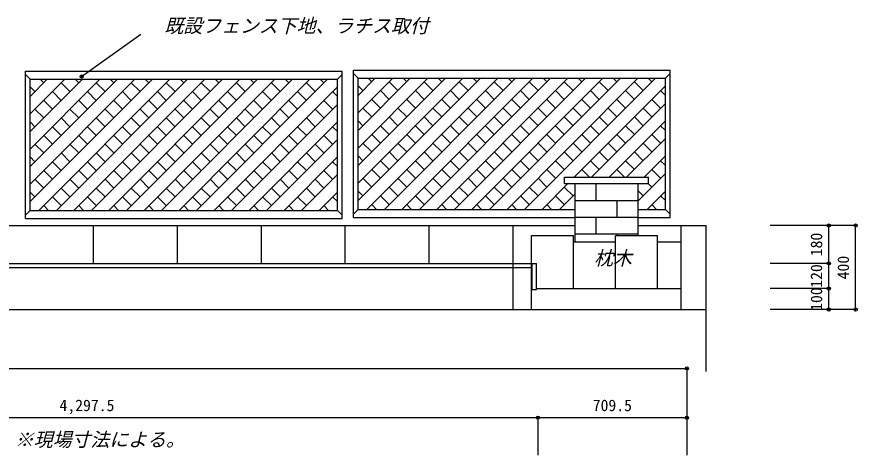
# Model space of a CAD drawing. Units: millimetres at full size, sheet at 1:30. Extents: x -5144 to 6076, y -4159 to 4169.
# Drawn here: x 1993 to 5998, y 2082 to 4169 of the extents above; entities that cross this region are included whole.
import ezdxf
from ezdxf.enums import TextEntityAlignment as Align

# ---------------------------------------------------------------- set-up
doc = ezdxf.new("R2010")
doc.units = ezdxf.units.MM
doc.header["$LTSCALE"] = 30
doc.header["$PDMODE"] = 32
doc.header["$PDSIZE"] = 15
for name, color, linetype in [('0-0', 7, 'Continuous'), ('0-1', 4, 'Continuous'), ('0-B', 3, 'Continuous'), ('0-C', 4, 'Continuous'), ('0-D', 4, 'Continuous')]:
    doc.layers.add(name, color=color, linetype=linetype)
doc.styles.add('ＭＳ ゴシック', font='')
doc.styles.get('ＭＳ ゴシック').set_extended_font_data('MS Gothic')

msp = doc.modelspace()

# ---------------------------------------------------------------- linework, layer by layer
at = {"layer": '0-0', "color": 4}
for p, q in [((759.06, 3175.08), (4653.59, 3175.08)), ((2358.35, 2995.08), (2358.35, 3175.08)), ((2758.35, 2995.08), (2758.35, 3175.08)), ((3158.35, 2995.08), (3158.35, 3175.08)), ((3558.35, 2995.08), (3558.35, 3175.08)), ((3958.35, 2995.08), (3958.35, 3175.08)), ((4358.35, 2775.08), (4358.35, 3175.08)), ((4953.59, 3175.08), (5278.35, 3175.08))]:
    msp.add_line(p, q, dxfattribs=at)
at = {"layer": '0-0'}
for p, q in [((5158.35, 2775.08), (5158.35, 3175.08)), ((5278.35, 2480.37), (5278.35, 3175.08)), ((-4271.65, 2775.08), (5278.35, 2775.08))]:
    msp.add_line(p, q, dxfattribs=at)
at = {"layer": '0-1'}
for p, q in [((2033.84, 3224.42), (2033.84, 3894.42)), ((2056.84, 3871.42), (2033.84, 3894.42)), ((3520.84, 3871.42), (3543.84, 3894.42)), ((3543.84, 3894.42), (3543.84, 3909.42)), ((3543.84, 3224.42), (3543.84, 3894.42)), ((3596.74, 3229.19), (3596.74, 3899.19)), ((3619.74, 3876.19), (3596.74, 3899.19)), ((5083.74, 3876.19), (5106.74, 3899.19)), ((5106.74, 3899.19), (5106.74, 3914.19)), ((5106.74, 3229.19), (5106.74, 3899.19)), ((2056.84, 3871.42), (3520.84, 3871.42)), ((2056.84, 3247.42), (2056.84, 3871.42)), ((2056.84, 3289.14), (2639.13, 3871.42)), ((2056.84, 3456.02), (2472.25, 3871.42)), ((2056.84, 3372.58), (2555.69, 3871.42)), ((2056.84, 3622.89), (2305.37, 3871.42)), ((2056.84, 3539.46), (2388.81, 3871.42)), ((2056.84, 3789.77), (2138.49, 3871.42)), ((2056.84, 3706.33), (2221.93, 3871.42)), ((2098.56, 3247.42), (2722.56, 3871.42)), ((2121.34, 3854.26), (2104.18, 3871.42)), ((2182, 3247.42), (2806, 3871.42)), ((2246.49, 3812.54), (2204.77, 3854.26)), ((2265.44, 3247.42), (2889.44, 3871.42)), ((2288.21, 3854.26), (2271.05, 3871.42)), ((2348.88, 3247.42), (2972.88, 3871.42)), ((2413.37, 3812.54), (2371.65, 3854.26)), ((2432.32, 3247.42), (3056.32, 3871.42)), ((2455.09, 3854.26), (2437.93, 3871.42)), ((2515.76, 3247.42), (3139.76, 3871.42)), ((2580.25, 3812.54), (2538.53, 3854.26)), ((2599.2, 3247.42), (3223.2, 3871.42)), ((2621.97, 3854.26), (2604.81, 3871.42)), ((2682.63, 3247.42), (3306.63, 3871.42)), ((2747.13, 3812.54), (2705.41, 3854.26)), ((2766.07, 3247.42), (3390.07, 3871.42)), ((2788.84, 3854.26), (2771.69, 3871.42)), ((2849.51, 3247.42), (3473.51, 3871.42)), ((2872.28, 3854.26), (2914, 3812.54)), ((2955.72, 3854.26), (2938.56, 3871.42)), ((3080.88, 3812.54), (3039.16, 3854.26)), ((3105.44, 3871.42), (3122.6, 3854.26)), ((3247.76, 3812.54), (3206.04, 3854.26)), ((3289.48, 3854.26), (3272.32, 3871.42)), ((3372.91, 3854.26), (3414.63, 3812.54)), ((3456.35, 3854.26), (3439.2, 3871.42)), ((3619.74, 3876.19), (5083.74, 3876.19)), ((3619.74, 3252.19), (3619.74, 3876.19)), ((3619.74, 3293.9), (4202.02, 3876.19)), ((3619.74, 3460.78), (4035.15, 3876.19)), ((3619.74, 3377.34), (4118.58, 3876.19)), ((3619.74, 3627.66), (3868.27, 3876.19)), ((3619.74, 3544.22), (3951.71, 3876.19)), ((3619.74, 3794.54), (3701.39, 3876.19)), ((3619.74, 3711.1), (3784.83, 3876.19)), ((3661.46, 3252.19), (4285.46, 3876.19)), ((3684.23, 3859.03), (3667.08, 3876.19)), ((3744.9, 3252.19), (4368.9, 3876.19)), ((3809.39, 3817.31), (3767.67, 3859.03)), ((3828.34, 3252.19), (4452.34, 3876.19)), ((3851.11, 3859.03), (3833.95, 3876.19)), ((3911.78, 3252.19), (4535.78, 3876.19)), ((3976.27, 3817.31), (3934.55, 3859.03)), ((3995.22, 3252.19), (4619.22, 3876.19)), ((4017.99, 3859.03), (4000.83, 3876.19)), ((4078.65, 3252.19), (4702.65, 3876.19)), ((4143.15, 3817.31), (4101.43, 3859.03)), ((4162.09, 3252.19), (4786.09, 3876.19)), ((4184.87, 3859.03), (4167.71, 3876.19)), ((4245.53, 3252.19), (4869.53, 3876.19)), ((4310.02, 3817.31), (4268.3, 3859.03)), ((4328.97, 3252.19), (4952.97, 3876.19)), ((4351.74, 3859.03), (4334.58, 3876.19)), ((4412.41, 3252.19), (5036.41, 3876.19)), ((4435.18, 3859.03), (4476.9, 3817.31)), ((4518.62, 3859.03), (4501.46, 3876.19)), ((4643.78, 3817.31), (4602.06, 3859.03)), ((4668.34, 3876.19), (4685.5, 3859.03)), ((4810.65, 3817.31), (4768.94, 3859.03)), ((4852.37, 3859.03), (4835.22, 3876.19)), ((4935.81, 3859.03), (4977.53, 3817.31)), ((5019.25, 3859.03), (5002.09, 3876.19)), ((2204.77, 3770.82), (2163.06, 3812.54)), ((2371.65, 3770.82), (2329.93, 3812.54)), ((2538.53, 3770.82), (2496.81, 3812.54)), ((2705.41, 3770.82), (2663.69, 3812.54)), ((2872.28, 3770.82), (2830.56, 3812.54)), ((2932.95, 3247.42), (3520.84, 3835.32)), ((3039.16, 3770.82), (2997.44, 3812.54)), ((3164.32, 3812.54), (3206.04, 3770.82)), ((3372.92, 3770.82), (3331.2, 3812.54)), ((3520.84, 3789.77), (3498.07, 3812.54)), ((3767.67, 3775.59), (3725.95, 3817.31)), ((3934.55, 3775.59), (3892.83, 3817.31)), ((4101.43, 3775.59), (4059.71, 3817.31)), ((4268.3, 3775.59), (4226.58, 3817.31)), ((4435.18, 3775.59), (4393.46, 3817.31)), ((4602.06, 3775.59), (4560.34, 3817.31)), ((4648.74, 3405.08), (5083.74, 3840.08)), ((4727.22, 3817.31), (4768.94, 3775.59)), ((4935.81, 3775.59), (4894.09, 3817.31)), ((5083.74, 3794.54), (5060.97, 3817.31)), ((2163.06, 3729.11), (2121.34, 3770.82)), ((2329.93, 3729.11), (2288.21, 3770.82)), ((2496.81, 3729.1), (2455.09, 3770.82)), ((2663.69, 3729.1), (2621.97, 3770.82)), ((2830.56, 3729.1), (2788.84, 3770.82)), ((2955.72, 3770.82), (2997.44, 3729.11)), ((3164.32, 3729.1), (3122.6, 3770.82)), ((3331.2, 3729.1), (3289.48, 3770.82)), ((3456.35, 3770.82), (3498.07, 3729.1)), ((3520.84, 3751.88), (3520.84, 3789.77)), ((3725.95, 3733.87), (3684.23, 3775.59)), ((3892.83, 3733.87), (3851.11, 3775.59)), ((4059.71, 3733.87), (4017.99, 3775.59)), ((4226.58, 3733.87), (4184.86, 3775.59)), ((4393.46, 3733.87), (4351.74, 3775.59)), ((4518.62, 3775.59), (4560.34, 3733.87)), ((4727.22, 3733.87), (4685.5, 3775.59)), ((4894.09, 3733.87), (4852.37, 3775.59)), ((5019.25, 3775.59), (5060.97, 3733.87)), ((5083.74, 3756.64), (5083.74, 3794.54)), ((2121.34, 3687.39), (2079.62, 3729.1)), ((2288.21, 3687.39), (2246.49, 3729.1)), ((2455.09, 3687.39), (2413.37, 3729.1)), ((2621.97, 3687.39), (2580.25, 3729.11)), ((2788.84, 3687.39), (2747.13, 3729.1)), ((2955.72, 3687.39), (2914, 3729.1)), ((3016.39, 3247.42), (3520.84, 3751.88)), ((3122.6, 3687.39), (3080.88, 3729.1)), ((3247.76, 3729.11), (3289.48, 3687.39)), ((3456.35, 3687.39), (3414.63, 3729.11)), ((3684.23, 3692.15), (3642.51, 3733.87)), ((3851.11, 3692.15), (3809.39, 3733.87)), ((4017.99, 3692.15), (3976.27, 3733.87)), ((4184.87, 3692.15), (4143.15, 3733.87)), ((4351.74, 3692.15), (4310.02, 3733.87)), ((4518.62, 3692.15), (4476.9, 3733.87)), ((4685.5, 3692.15), (4643.78, 3733.87)), ((4732.18, 3405.08), (5083.74, 3756.64)), ((4810.66, 3733.87), (4852.37, 3692.15)), ((5019.25, 3692.15), (4977.53, 3733.87)), ((2246.49, 3645.67), (2204.77, 3687.39)), ((2413.37, 3645.67), (2371.65, 3687.39)), ((2580.25, 3645.67), (2538.53, 3687.39)), ((2747.12, 3645.67), (2705.41, 3687.39)), ((2914, 3645.67), (2872.28, 3687.39)), ((3039.16, 3687.39), (3080.88, 3645.67)), ((3247.76, 3645.67), (3206.04, 3687.39)), ((3414.63, 3645.67), (3372.91, 3687.39)), ((3809.39, 3650.43), (3767.67, 3692.15)), ((3976.27, 3650.43), (3934.55, 3692.15)), ((4143.15, 3650.43), (4101.43, 3692.15)), ((4310.02, 3650.43), (4268.3, 3692.15)), ((4476.9, 3650.43), (4435.18, 3692.15)), ((4602.06, 3692.15), (4643.78, 3650.43)), ((4810.65, 3650.43), (4768.94, 3692.15)), ((4977.53, 3650.43), (4935.81, 3692.15)), ((2079.62, 3645.67), (2056.84, 3668.44)), ((2204.77, 3603.95), (2163.06, 3645.67)), ((2371.65, 3603.95), (2329.93, 3645.67)), ((2538.53, 3603.95), (2496.81, 3645.67)), ((2705.41, 3603.95), (2663.69, 3645.67)), ((2872.28, 3603.95), (2830.56, 3645.67)), ((3039.16, 3603.95), (2997.44, 3645.67)), ((3099.83, 3247.42), (3520.84, 3668.44)), ((3206.04, 3603.95), (3164.32, 3645.67)), ((3331.2, 3645.67), (3372.92, 3603.95)), ((3520.84, 3622.9), (3498.07, 3645.67)), ((3642.51, 3650.43), (3619.74, 3673.2)), ((3767.67, 3608.71), (3725.95, 3650.43)), ((3934.55, 3608.71), (3892.83, 3650.43)), ((4101.43, 3608.71), (4059.71, 3650.43)), ((4268.3, 3608.71), (4226.59, 3650.43)), ((4435.18, 3608.71), (4393.46, 3650.43)), ((4602.06, 3608.71), (4560.34, 3650.43)), ((4768.94, 3608.71), (4727.22, 3650.43)), ((4815.62, 3405.08), (5083.74, 3673.2)), ((4894.09, 3650.43), (4935.81, 3608.71)), ((5083.74, 3627.66), (5060.97, 3650.43)), ((3725.95, 3566.99), (3684.23, 3608.71)), ((3892.83, 3566.99), (3851.11, 3608.71)), ((4059.71, 3566.99), (4017.99, 3608.71)), ((4226.58, 3566.99), (4184.87, 3608.71)), ((4393.46, 3566.99), (4351.74, 3608.71)), ((4560.34, 3566.99), (4518.62, 3608.71)), ((4685.5, 3608.71), (4727.22, 3566.99)), ((4894.09, 3566.99), (4852.37, 3608.71)), ((5060.97, 3566.99), (5019.25, 3608.71)), ((2163.05, 3562.23), (2121.34, 3603.95)), ((2329.93, 3562.23), (2288.21, 3603.95)), ((2496.81, 3562.23), (2455.09, 3603.95)), ((2663.69, 3562.23), (2621.97, 3603.95)), ((2830.56, 3562.23), (2788.84, 3603.95)), ((2997.44, 3562.23), (2955.72, 3603.95)), ((3122.6, 3603.95), (3164.32, 3562.23)), ((3183.27, 3247.42), (3520.84, 3585)), ((3331.2, 3562.23), (3289.48, 3603.95)), ((3498.07, 3562.23), (3456.35, 3603.95)), ((3684.23, 3525.27), (3642.51, 3566.99)), ((3851.11, 3525.27), (3809.39, 3566.99)), ((4017.99, 3525.27), (3976.27, 3566.99)), ((4184.87, 3525.27), (4143.15, 3566.99)), ((4351.74, 3525.27), (4310.02, 3566.99)), ((4518.62, 3525.27), (4476.9, 3566.99)), ((4685.5, 3525.27), (4643.78, 3566.99)), ((4852.37, 3525.27), (4810.65, 3566.99)), ((4899.06, 3405.08), (5083.74, 3589.76)), ((4977.53, 3566.99), (5019.25, 3525.27)), ((2121.34, 3520.51), (2079.62, 3562.23)), ((2288.21, 3520.51), (2246.49, 3562.23)), ((2455.09, 3520.51), (2413.37, 3562.23)), ((2621.97, 3520.51), (2580.25, 3562.23)), ((2788.84, 3520.51), (2747.13, 3562.23)), ((2955.72, 3520.51), (2914, 3562.23)), ((3122.6, 3520.51), (3080.88, 3562.23)), ((3289.48, 3520.51), (3247.76, 3562.23)), ((3414.63, 3562.23), (3456.35, 3520.51)), ((3809.39, 3483.55), (3767.67, 3525.27)), ((3976.27, 3483.55), (3934.55, 3525.27)), ((4143.15, 3483.55), (4101.43, 3525.27)), ((4310.02, 3483.55), (4268.3, 3525.27)), ((4476.9, 3483.55), (4435.18, 3525.27)), ((4643.78, 3483.55), (4602.06, 3525.27)), ((4768.94, 3525.27), (4810.66, 3483.55)), ((4977.53, 3483.55), (4935.81, 3525.27)), ((2079.62, 3478.79), (2056.84, 3501.56)), ((2246.49, 3478.79), (2204.77, 3520.51)), ((2413.37, 3478.79), (2371.65, 3520.51)), ((2580.25, 3478.79), (2538.53, 3520.51)), ((2747.12, 3478.79), (2705.41, 3520.51)), ((2914, 3478.79), (2872.28, 3520.51)), ((3080.88, 3478.79), (3039.16, 3520.51)), ((3206.04, 3520.51), (3247.76, 3478.79)), ((3266.7, 3247.42), (3520.84, 3501.56)), ((3414.63, 3478.79), (3372.91, 3520.51)), ((3642.51, 3483.55), (3619.74, 3506.33)), ((4982.5, 3405.08), (5083.74, 3506.33)), ((2204.77, 3437.07), (2163.06, 3478.79)), ((2371.65, 3437.07), (2329.93, 3478.79)), ((2538.53, 3437.07), (2496.81, 3478.79)), ((2705.41, 3437.07), (2663.69, 3478.79)), ((2872.28, 3437.07), (2830.56, 3478.79)), ((3039.16, 3437.07), (2997.44, 3478.79)), ((3206.04, 3437.07), (3164.32, 3478.79)), ((3372.91, 3437.07), (3331.2, 3478.79)), ((3498.07, 3478.79), (3520.84, 3456.02)), ((3520.84, 3418.12), (3520.84, 3456.02)), ((3767.67, 3441.83), (3725.95, 3483.55)), ((3934.55, 3441.83), (3892.83, 3483.55)), ((4101.43, 3441.83), (4059.71, 3483.55)), ((4268.3, 3441.83), (4226.58, 3483.55)), ((4435.18, 3441.84), (4393.46, 3483.55)), ((4602.06, 3441.83), (4560.34, 3483.55)), ((4768.94, 3441.83), (4727.22, 3483.55)), ((4935.81, 3441.83), (4894.09, 3483.55)), ((5060.97, 3483.55), (5083.74, 3460.78)), ((5083.74, 3422.89), (5083.74, 3460.78)), ((2163.06, 3395.35), (2121.34, 3437.07)), ((2329.93, 3395.35), (2288.21, 3437.07)), ((2496.81, 3395.35), (2455.09, 3437.07)), ((2663.69, 3395.35), (2621.97, 3437.07)), ((2830.56, 3395.35), (2788.84, 3437.07)), ((2997.44, 3395.35), (2955.72, 3437.07)), ((3164.32, 3395.35), (3122.6, 3437.07)), ((3289.48, 3437.07), (3331.2, 3395.35)), ((3350.14, 3247.42), (3520.84, 3418.12)), ((3498.07, 3395.35), (3456.35, 3437.07)), ((3725.95, 3400.12), (3684.23, 3441.83)), ((3892.83, 3400.12), (3851.11, 3441.83)), ((4059.71, 3400.12), (4017.99, 3441.84)), ((4226.58, 3400.12), (4184.87, 3441.83)), ((4393.46, 3400.12), (4351.74, 3441.83)), ((4560.34, 3400.12), (4518.62, 3441.83)), ((4722.25, 3405.08), (4685.5, 3441.83)), ((4852.37, 3441.84), (4889.13, 3405.08)), ((4953.59, 3292.73), (5083.74, 3422.89)), ((5060.97, 3400.12), (5019.25, 3441.83)), ((2121.34, 3353.63), (2079.62, 3395.35)), ((2288.21, 3353.63), (2246.49, 3395.35)), ((2455.09, 3353.63), (2413.37, 3395.35)), ((2621.97, 3353.63), (2580.25, 3395.35)), ((2788.84, 3353.63), (2747.13, 3395.35)), ((2955.72, 3353.63), (2914, 3395.35)), ((3122.6, 3353.63), (3080.88, 3395.35)), ((3289.48, 3353.63), (3247.76, 3395.35)), ((3456.35, 3353.63), (3414.63, 3395.35)), ((3684.23, 3358.4), (3642.51, 3400.12)), ((3851.11, 3358.4), (3809.39, 3400.12)), ((4017.99, 3358.4), (3976.27, 3400.12)), ((4184.86, 3358.4), (4143.15, 3400.12)), ((4351.74, 3358.4), (4310.02, 3400.12)), ((4518.62, 3358.4), (4476.9, 3400.12)), ((4495.85, 3252.19), (4618.74, 3375.08)), ((5019.25, 3358.4), (5003.59, 3374.06)), ((2079.62, 3311.91), (2056.84, 3334.68)), ((2246.49, 3311.91), (2204.77, 3353.63)), ((2413.37, 3311.91), (2371.65, 3353.63)), ((2580.25, 3311.91), (2538.53, 3353.63)), ((2747.13, 3311.91), (2705.41, 3353.63)), ((2914, 3311.91), (2872.28, 3353.63)), ((3080.88, 3311.91), (3039.16, 3353.63)), ((3247.76, 3311.91), (3206.04, 3353.63)), ((3372.92, 3353.63), (3414.63, 3311.91)), ((3433.58, 3247.42), (3520.84, 3334.68)), ((3642.51, 3316.68), (3619.74, 3339.45)), ((3809.39, 3316.68), (3767.67, 3358.4)), ((3976.27, 3316.68), (3934.55, 3358.4)), ((4143.15, 3316.68), (4101.43, 3358.4)), ((4310.02, 3316.68), (4268.3, 3358.4)), ((4476.9, 3316.68), (4435.18, 3358.4)), ((4579.29, 3252.19), (4653.59, 3326.49)), ((4643.78, 3316.68), (4602.06, 3358.4)), ((4953.59, 3340.62), (4977.53, 3316.68)), ((4996.48, 3252.19), (5083.74, 3339.45)), ((2204.77, 3270.19), (2163.06, 3311.91)), ((2371.65, 3270.19), (2329.93, 3311.91)), ((2538.53, 3270.19), (2496.81, 3311.91)), ((2705.41, 3270.19), (2663.69, 3311.91)), ((2872.28, 3270.19), (2830.56, 3311.91)), ((3039.16, 3270.19), (2997.44, 3311.91)), ((3206.04, 3270.19), (3164.32, 3311.91)), ((3372.91, 3270.19), (3331.2, 3311.91)), ((3520.84, 3289.14), (3498.07, 3311.91)), ((3520.84, 3247.42), (3520.84, 3289.14)), ((3767.67, 3274.96), (3725.95, 3316.68)), ((3934.55, 3274.96), (3892.83, 3316.68)), ((4101.43, 3274.96), (4059.71, 3316.68)), ((4268.3, 3274.96), (4226.58, 3316.68)), ((4435.18, 3274.96), (4393.46, 3316.68)), ((4602.06, 3274.96), (4560.34, 3316.68)), ((5083.74, 3293.9), (5060.97, 3316.68)), ((5083.74, 3252.19), (5083.74, 3293.9)), ((2033.84, 3224.42), (2056.84, 3247.42)), ((2144.11, 3247.42), (2121.34, 3270.19)), ((2310.98, 3247.42), (2288.21, 3270.19)), ((2477.86, 3247.42), (2455.09, 3270.19)), ((2644.74, 3247.42), (2621.97, 3270.19)), ((2811.62, 3247.42), (2788.84, 3270.19)), ((2978.49, 3247.42), (2955.72, 3270.19)), ((3145.37, 3247.42), (3122.6, 3270.19)), ((3312.25, 3247.42), (3289.48, 3270.19)), ((3456.35, 3270.19), (3479.13, 3247.42)), ((3543.84, 3224.42), (3520.84, 3247.42)), ((3543.84, 3224.42), (3520.84, 3247.42)), ((3596.74, 3229.19), (3619.74, 3252.19)), ((3619.74, 3252.19), (4653.59, 3252.19)), ((3707.01, 3252.19), (3684.23, 3274.96)), ((3873.88, 3252.19), (3851.11, 3274.96)), ((4040.76, 3252.19), (4017.99, 3274.96)), ((4207.64, 3252.19), (4184.87, 3274.96)), ((4374.51, 3252.19), (4351.74, 3274.96)), ((4541.39, 3252.19), (4518.62, 3274.96)), ((4953.59, 3252.19), (5083.74, 3252.19)), ((5019.25, 3274.96), (5042.02, 3252.19)), ((5106.74, 3229.19), (5083.74, 3252.19)), ((5106.74, 3229.19), (5083.74, 3252.19)), ((2033.84, 3209.42), (3543.84, 3209.42)), ((3543.84, 3209.42), (3543.84, 3224.42)), ((3596.74, 3214.19), (4653.59, 3214.19)), ((4953.59, 3214.19), (5106.74, 3214.19)), ((5106.74, 3214.19), (5106.74, 3229.19))]:
    msp.add_line(p, q, dxfattribs=at)
for points in [[(2056.84, 3871.42), (2033.84, 3894.42), (2033.84, 3909.42), (3543.84, 3909.42)], [(3520.84, 3247.42), (3520.84, 3871.42), (3543.84, 3894.42)], [(3619.74, 3876.19), (3596.74, 3899.19), (3596.74, 3914.19), (5106.74, 3914.19)], [(5083.74, 3252.19), (5083.74, 3876.19), (5106.74, 3899.19)], [(2079.62, 3812.54), (2056.84, 3835.32), (2056.84, 3871.42)], [(3642.51, 3817.31), (3619.74, 3840.08), (3619.74, 3876.19)], [(2033.84, 3209.42), (2033.84, 3224.42), (2056.84, 3247.42), (3520.84, 3247.42)], [(3596.74, 3214.19), (3596.74, 3229.19), (3619.74, 3252.19)]]:
    msp.add_lwpolyline(points, dxfattribs=at)
at = {"layer": '0-B', "color": 7}
msp.add_line((2301.76, 3884.72), (2584.53, 4085.63), dxfattribs=at)
msp.add_point((2301.76, 3884.72), dxfattribs=at)
at = {"layer": '0-C', "color": 3}
for p, q in [((4603.59, 3375.08), (4603.59, 3405.08)), ((4603.59, 3405.08), (5003.59, 3405.08)), ((5003.59, 3375.08), (5003.59, 3405.08)), ((4603.59, 3375.08), (5003.59, 3375.08)), ((4653.59, 3096.88), (4653.59, 3375.08)), ((4953.59, 3126.38), (4953.59, 3375.08)), ((759.06, 3175.08), (4653.59, 3175.08)), ((4953.59, 3175.08), (5278.35, 3175.08)), ((4445.52, 3127.03), (4645.52, 3127.03)), ((4445.52, 2775.73), (4445.52, 3127.03)), ((4645.52, 2875.73), (4645.52, 3127.03)), ((4845.52, 2875.73), (4845.52, 3127.03)), ((4845.52, 3127.03), (5045.52, 3127.03)), ((5045.52, 2875.73), (5045.52, 3127.03)), ((4645.52, 3097.53), (4845.52, 3097.53)), ((5048.82, 3096.88), (5158.35, 3096.88)), ((131.35, 2995.08), (4468.82, 2995.08)), ((131.35, 2975.08), (4448.82, 2975.08)), ((4448.82, 2870.08), (4448.82, 2995.08))]:
    msp.add_line(p, q, dxfattribs=at)
at = {"layer": '0-C'}
for p, q in [((5862.26, 3175.08), (5582.76, 3175.08)), ((5862.26, 2995.08), (5862.26, 3175.08)), ((5990.23, 3175.08), (5862.26, 3175.08)), ((5990.23, 2775.08), (5990.23, 3175.08)), ((5862.26, 2995.08), (5582.76, 2995.08)), ((5862.26, 2875.08), (5862.26, 2995.08)), ((5862.26, 2875.08), (5582.76, 2875.08)), ((5862.26, 2775.08), (5862.26, 2875.08)), ((5862.26, 2775.08), (5582.76, 2775.08)), ((5990.23, 2775.08), (5862.26, 2775.08)), ((-4124.05, 2495), (5185.95, 2495)), ((5185.95, 2495), (5185.95, 2260.09)), ((4476.42, 2260.09), (178.95, 2260.09)), ((4476.42, 2260.09), (4476.42, 2081.94)), ((5185.95, 2260.09), (4476.42, 2260.09)), ((5185.95, 2260.09), (5185.95, 2081.94))]:
    msp.add_line(p, q, dxfattribs=at)
at = {"layer": '0-C', "color": 7}
msp.add_line((4468.82, 2875.08), (5158.35, 2875.08), dxfattribs=at)
at = {"layer": '0-C', "color": 3}
msp.add_lwpolyline([(4448.82, 2870.08), (4468.82, 2870.08), (4468.82, 2995.08)], dxfattribs=at)
at = {"layer": '0-C', "color": 7}
for p in [(5862.26, 3175.08), (5990.23, 3175.08), (5862.26, 2995.08), (5862.26, 2875.08), (5862.26, 2775.08), (5990.23, 2775.08), (5185.95, 2495), (4476.42, 2260.09), (5185.95, 2260.09)]:
    msp.add_point(p, dxfattribs=at)
at = {"layer": '0-D'}
for p, q in [((4653.59, 3375.08), (4953.59, 3375.08)), ((4753.59, 3295.08), (4753.59, 3375.08)), ((4653.59, 3295.08), (4953.59, 3295.08)), ((4853.59, 3215.08), (4853.59, 3295.08)), ((4653.59, 3215.08), (4953.59, 3215.08)), ((4753.59, 3135.08), (4753.59, 3215.08)), ((4653.59, 3135.08), (4953.59, 3135.08)), ((4853.59, 3126.38), (4853.59, 3135.08))]:
    msp.add_line(p, q, dxfattribs=at)

# ---------------------------------------------------------------- texts
at = {"layer": '0-B', "style": 'ＭＳ ゴシック', "oblique": 15}
for s, p in [('既設フェンス下地、ラチス取付', (2696.26, 4073.35)), ('枕木', (4744.18, 2967.45)), ('※現場寸法による。', (1983.76, 2103.55))]:
    msp.add_text(s, height=65.98, dxfattribs=at).set_placement(p, align=Align.BOTTOM_LEFT)
at = {"layer": '0-C', "color": 7, "style": 'ＭＳ ゴシック'}
for s, p in [('180', (5847.26, 3028.83)), ('400', (5975.23, 2918.83)), ('120', (5847.26, 2878.83)), ('100', (5847.26, 2768.83))]:
    msp.add_text(s, height=54.99, rotation=90, dxfattribs=at).set_placement(p, align=Align.BOTTOM_LEFT)
for s, p in [('4,297.5', (2196.43, 2275.09)), ('709.5', (4737.43, 2275.09))]:
    msp.add_text(s, height=54.99, dxfattribs=at).set_placement(p, align=Align.BOTTOM_LEFT)

doc.saveas('drawing.dxf')
